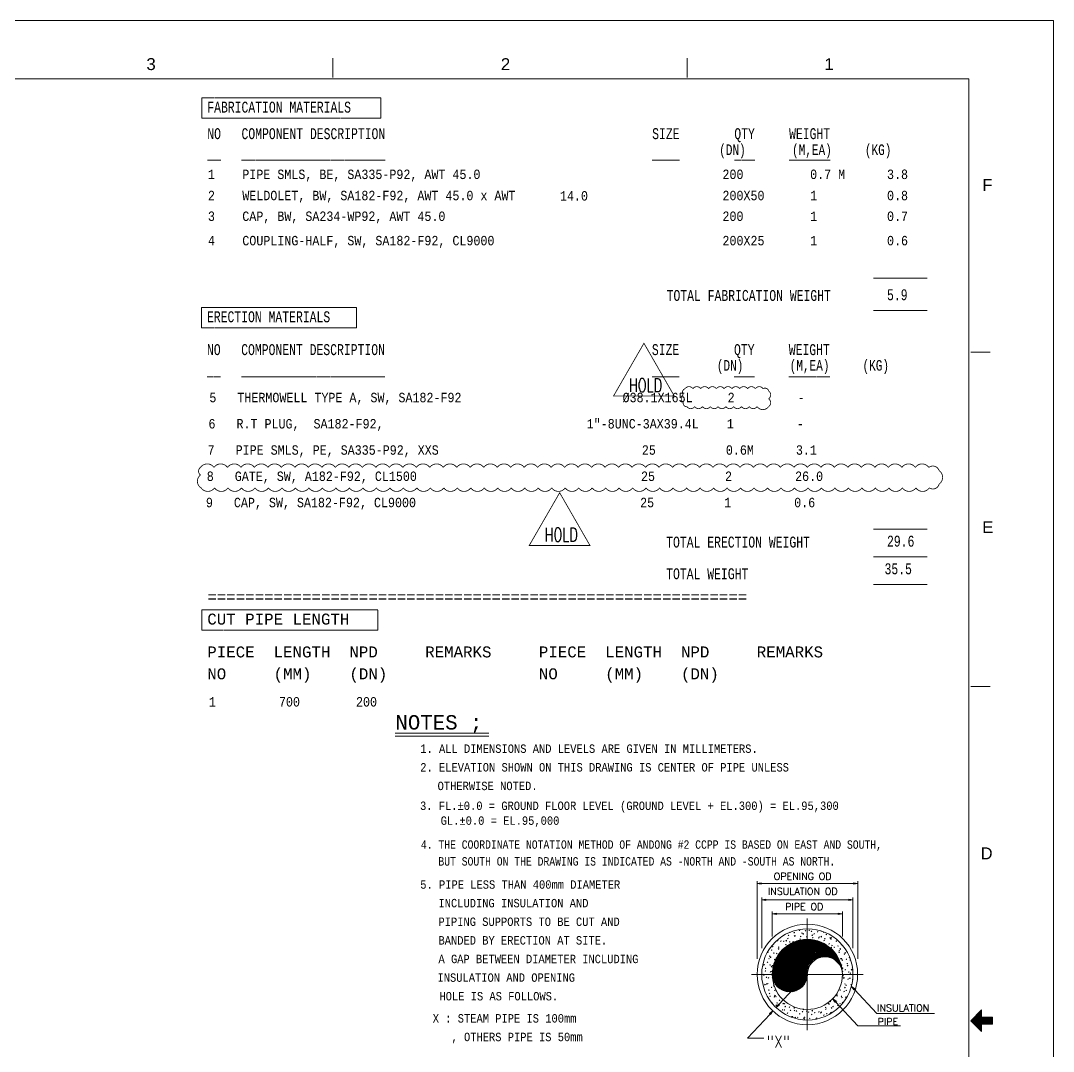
# Model space of a CAD drawing. Header units: inches. Extents: x 1009 to 1850, y 0 to 594.
# Drawn here: x 1544.2 to 1850.4, y 288.3 to 594 of the extents above; entities that cross this region are included whole.
import ezdxf
from ezdxf.enums import TextEntityAlignment as Align

# ---------------------------------------------------------------- set-up
doc = ezdxf.new("R2010")
doc.units = ezdxf.units.IN
doc.header["$MEASUREMENT"] = 0
doc.linetypes.add('Solid', pattern=[1, 1, 0])
for name, color, linetype in [('1', 7, 'Continuous'), ('13', 7, 'Continuous'), ('2', 2, 'Continuous'), ('3', 3, 'Continuous'), ('4', 4, 'Continuous'), ('BG 0 -1', 7, 'Continuous'), ('FRAME', 7, 'Continuous'), ('MAT-LIST', 7, 'Continuous'), ('Rev.4', 6, 'Continuous')]:
    doc.layers.add(name, color=color, linetype=linetype)
doc.layers.add('borderText', color=2, linetype='Solid', lineweight=13)
doc.styles.add('Arial', font='arial.ttf')
doc.styles.add('fixedText', font='MONOTXT8.shx', dxfattribs={"width": 0.85})
doc.styles.add('MONOTXT', font='MONOTXT.shx', dxfattribs={"width": 0.8})
doc.styles.add('ROMANS', font='romans.shx', dxfattribs={"width": 0.8})

msp = doc.modelspace()

# ---------------------------------------------------------------- hatches: boundary and pattern name
at = {"layer": '13', "linetype": 'Continuous', "lineweight": 0}
for points in [[(1763.8, 338.31), (1763.8, 337.89), (1762.55, 338.11)], [(1791.14, 338.31), (1791.14, 337.89), (1792.39, 338.11)], [(1765.19, 333.46), (1765.19, 333.04), (1763.94, 333.24)], [(1789.74, 333.46), (1789.74, 333.04), (1790.99, 333.24)], [(1768.32, 329.32), (1768.32, 328.89), (1767.07, 329.11)], [(1786.61, 329.32), (1786.61, 328.89), (1787.86, 329.11)]]:
    msp.add_hatch(color=4, dxfattribs=at).paths.add_polyline_path(points)
at = {"layer": '4', "linetype": 'Continuous', "lineweight": 0}
for points in [[(1791.26, 306.56), (1790.57, 307.62), (1791.57, 306.84)], [(1785.66, 302.91), (1784.97, 303.97), (1785.97, 303.19)], [(1766.24, 299.53), (1767.24, 300.31), (1766.54, 299.26)], [(1769.19, 302.09), (1768.19, 301.32), (1768.89, 302.38)]]:
    msp.add_hatch(color=4, dxfattribs=at).paths.add_polyline_path(points)

# ---------------------------------------------------------------- linework, layer by layer
at = {"color": 4, "linetype": 'Continuous', "lineweight": 0}
for p, q in [((1777.46, 327.7), (1777.46, 311.16)), ((1771.59, 321.82), (1771.76, 321.88)), ((1771.59, 321.82), (1771.71, 321.73)), ((1771.71, 321.73), (1771.76, 321.88)), ((1771.8, 322.67), (1771.91, 322.81)), ((1771.8, 322.67), (1771.95, 322.66)), ((1771.95, 322.66), (1771.91, 322.81)), ((1772.2, 323.62), (1772.31, 323.54)), ((1772.31, 323.54), (1772.36, 323.69)), ((1773.45, 323.52), (1773.64, 323.72)), ((1773.45, 323.52), (1773.66, 323.48)), ((1773.59, 322.51), (1773.71, 322.66)), ((1773.59, 322.51), (1773.74, 322.49)), ((1773.66, 323.48), (1773.64, 323.72)), ((1773.69, 322.62), (1773.86, 322.69)), ((1773.69, 322.62), (1773.81, 322.54)), ((1773.74, 322.49), (1773.71, 322.66)), ((1773.81, 322.54), (1773.86, 322.69)), ((1775.04, 324.23), (1775.15, 324.38)), ((1775.04, 324.23), (1775.19, 324.22)), ((1775.19, 324.22), (1775.15, 324.38)), ((1775.17, 321.62), (1775.35, 321.68)), ((1775.17, 321.62), (1775.3, 321.53)), ((1775.3, 321.53), (1775.35, 321.68)), ((1775.37, 322.36), (1775.5, 322.49)), ((1775.37, 322.36), (1775.52, 322.34)), ((1775.52, 322.34), (1775.5, 322.49)), ((1775.79, 323.43), (1775.96, 323.49)), ((1775.79, 323.43), (1775.91, 323.34)), ((1775.91, 323.34), (1775.96, 323.49)), ((1776.11, 323.11), (1776.31, 323.31)), ((1776.11, 323.11), (1776.34, 323.07)), ((1776.34, 323.07), (1776.31, 323.31)), ((1776.82, 324.08), (1776.95, 324.22)), ((1776.82, 324.08), (1776.97, 324.07)), ((1776.97, 324.07), (1776.95, 324.22)), ((1777.17, 322.19), (1777.3, 322.34)), ((1777.17, 322.19), (1777.32, 322.18)), ((1777.27, 322.42), (1777.45, 322.49)), ((1777.27, 322.42), (1777.4, 322.34)), ((1777.32, 322.18), (1777.3, 322.34)), ((1777.4, 322.34), (1777.45, 322.49)), ((1777.89, 324.23), (1778.06, 324.31)), ((1777.89, 324.23), (1778.01, 324.16)), ((1778.01, 324.16), (1778.06, 324.31)), ((1778.62, 323.92), (1778.74, 324.07)), ((1778.62, 323.92), (1778.77, 323.91)), ((1778.77, 323.91), (1778.74, 324.07)), ((1778.79, 322.69), (1778.97, 322.89)), ((1778.79, 322.69), (1779, 322.66)), ((1778.96, 322.04), (1779.09, 322.18)), ((1778.96, 322.04), (1779.11, 322.03)), ((1779, 322.66), (1778.97, 322.89)), ((1779.11, 322.03), (1779.09, 322.18)), ((1779.37, 323.23), (1779.55, 323.29)), ((1779.37, 323.23), (1779.5, 323.14)), ((1779.5, 323.14), (1779.55, 323.29)), ((1780.41, 323.76), (1780.54, 323.91)), ((1780.41, 323.76), (1780.56, 323.74)), ((1780.56, 323.74), (1780.54, 323.91)), ((1780.76, 321.88), (1780.87, 322.03)), ((1780.76, 321.88), (1780.91, 321.87)), ((1780.87, 322.22), (1781.05, 322.29)), ((1780.87, 322.22), (1781, 322.14)), ((1780.91, 321.87), (1780.87, 322.03)), ((1781, 322.14), (1781.05, 322.29)), ((1781.45, 322.28), (1781.65, 322.48)), ((1781.45, 322.28), (1781.67, 322.24)), ((1781.47, 324.03), (1781.54, 324.06)), ((1781.47, 324.03), (1781.6, 323.96)), ((1781.6, 323.96), (1781.62, 324.03)), ((1781.67, 322.24), (1781.65, 322.48)), ((1782.21, 323.61), (1782.32, 323.74)), ((1782.21, 323.61), (1782.35, 323.59)), ((1782.35, 323.59), (1782.32, 323.74)), ((1782.55, 321.73), (1782.67, 321.87)), ((1782.55, 321.73), (1782.7, 321.71)), ((1782.7, 321.71), (1782.67, 321.87)), ((1782.97, 323.03), (1783.15, 323.09)), ((1782.97, 323.03), (1783.1, 322.94)), ((1783.1, 322.94), (1783.15, 323.09)), ((1784.11, 321.87), (1784.31, 322.07)), ((1784.11, 321.87), (1784.34, 321.83)), ((1784.34, 321.83), (1784.31, 322.07)), ((1784.35, 321.57), (1784.46, 321.71)), ((1784.46, 322.02), (1784.64, 322.09)), ((1784.46, 322.02), (1784.59, 321.94)), ((1784.5, 321.56), (1784.46, 321.71)), ((1784.59, 321.94), (1784.64, 322.09)), ((1767.07, 311.23), (1777.39, 321.56)), ((1767.09, 311.69), (1776.94, 321.54)), ((1767.11, 319.38), (1767.22, 319.52)), ((1767.11, 319.38), (1767.26, 319.37)), ((1767.12, 312.17), (1776.46, 321.51)), ((1767.19, 312.67), (1775.96, 321.44)), ((1767.26, 319.37), (1767.22, 319.52)), ((1767.27, 313.21), (1775.42, 321.36)), ((1767.4, 320.19), (1767.51, 320.12)), ((1767.41, 313.78), (1774.85, 321.22)), ((1767.42, 320.22), (1767.56, 320.27)), ((1767.45, 311.16), (1777.46, 321.18)), ((1767.51, 320.12), (1767.56, 320.27)), ((1767.6, 314.41), (1774.22, 321.03)), ((1767.85, 315.11), (1773.52, 320.78)), ((1767.89, 311.16), (1777.46, 320.74)), ((1768.24, 315.93), (1772.7, 320.39)), ((1768.32, 311.16), (1777.46, 320.31)), ((1768.55, 321.09), (1768.67, 321.24)), ((1768.55, 321.09), (1768.7, 321.08)), ((1768.7, 321.08), (1768.67, 321.24)), ((1768.77, 311.16), (1777.46, 319.86)), ((1768.77, 318.64), (1768.96, 318.86)), ((1768.77, 318.64), (1769, 318.62)), ((1768.87, 319.19), (1769.05, 319.27)), ((1768.87, 319.19), (1769, 319.12)), ((1768.89, 317.03), (1771.6, 319.74)), ((1768.9, 319.22), (1769.02, 319.37)), ((1768.9, 319.22), (1769.05, 319.21)), ((1769, 318.62), (1768.96, 318.86)), ((1769, 319.12), (1769.05, 319.27)), ((1769.05, 319.21), (1769.02, 319.37)), ((1769.21, 311.16), (1777.46, 319.42)), ((1769.49, 321.01), (1769.66, 321.08)), ((1769.49, 321.01), (1769.61, 320.93)), ((1769.61, 320.93), (1769.66, 321.08)), ((1769.65, 311.16), (1777.46, 318.97)), ((1770.1, 311.16), (1777.46, 318.53)), ((1770.35, 320.94), (1770.46, 321.08)), ((1770.35, 320.94), (1770.5, 320.93)), ((1770.5, 320.93), (1770.46, 321.08)), ((1770.7, 319.06), (1770.81, 319.21)), ((1770.7, 319.06), (1770.71, 319.06)), ((1770.82, 319.16), (1770.81, 319.21)), ((1770.97, 320.01), (1771.15, 320.07)), ((1770.97, 320.01), (1771.1, 319.92)), ((1771.1, 319.92), (1771.15, 320.07)), ((1771.11, 321.08), (1771.3, 321.28)), ((1771.11, 321.08), (1771.32, 321.04)), ((1771.32, 321.04), (1771.3, 321.28)), ((1772.14, 320.78), (1772.26, 320.93)), ((1772.14, 320.78), (1772.29, 320.77)), ((1772.29, 320.77), (1772.26, 320.93)), ((1773.07, 320.81), (1773.25, 320.88)), ((1773.07, 320.81), (1773.2, 320.73)), ((1773.2, 320.73), (1773.25, 320.88)), ((1777.46, 321.18), (1777.82, 321.54)), ((1777.46, 320.74), (1778.25, 321.52)), ((1777.46, 320.31), (1778.65, 321.48)), ((1777.46, 319.86), (1779.04, 321.43)), ((1777.46, 319.42), (1779.41, 321.37)), ((1777.46, 318.97), (1779.79, 321.29)), ((1777.46, 318.53), (1780.14, 321.21)), ((1777.46, 318.09), (1780.49, 321.11)), ((1777.46, 317.64), (1780.81, 320.99)), ((1777.46, 317.21), (1781.14, 320.88)), ((1777.46, 316.77), (1781.46, 320.76)), ((1777.46, 316.32), (1781.76, 320.62)), ((1777.46, 315.88), (1782.06, 320.48)), ((1777.46, 315.44), (1782.36, 320.33)), ((1777.46, 314.99), (1782.64, 320.17)), ((1777.46, 314.56), (1782.92, 320.01)), ((1777.46, 314.12), (1783.19, 319.83)), ((1777.46, 313.67), (1783.45, 319.66)), ((1778.87, 321.46), (1778.95, 321.48)), ((1778.94, 321.44), (1778.95, 321.48)), ((1779.59, 315.36), (1783.71, 319.47)), ((1780.61, 315.94), (1783.96, 319.28)), ((1781.3, 316.18), (1784.2, 319.08)), ((1781.86, 316.29), (1784.44, 318.87)), ((1782.35, 316.34), (1784.66, 318.66)), ((1782.36, 321.22), (1782.54, 321.28)), ((1782.36, 321.22), (1782.49, 321.13)), ((1782.49, 321.13), (1782.54, 321.28)), ((1783, 319.96), (1783.02, 319.99)), ((1783.02, 319.94), (1783.02, 319.99)), ((1783.86, 320.21), (1784.04, 320.28)), ((1783.86, 320.21), (1783.97, 320.13)), ((1783.97, 320.13), (1784.04, 320.28)), ((1784.35, 321.57), (1784.5, 321.56)), ((1784.45, 319.02), (1784.65, 319.22)), ((1784.45, 319.02), (1784.67, 318.98)), ((1784.67, 318.98), (1784.65, 319.22)), ((1784.69, 319.69), (1784.81, 319.83)), ((1784.69, 319.69), (1784.84, 319.67)), ((1784.84, 319.67), (1784.81, 319.83)), ((1785.35, 319.21), (1785.52, 319.27)), ((1785.35, 319.21), (1785.47, 319.12)), ((1785.47, 319.12), (1785.52, 319.27)), ((1785.96, 321.02), (1786.14, 321.08)), ((1785.96, 321.02), (1786.09, 320.93)), ((1786.09, 320.93), (1786.14, 321.08)), ((1786.14, 321.41), (1786.2, 321.49)), ((1786.14, 321.41), (1786.29, 321.39)), ((1786.29, 321.39), (1786.29, 321.42)), ((1786.49, 319.53), (1786.61, 319.67)), ((1786.49, 319.53), (1786.64, 319.52)), ((1786.64, 319.52), (1786.61, 319.67)), ((1787.11, 318.61), (1787.31, 318.81)), ((1787.11, 318.61), (1787.34, 318.57)), ((1787.34, 318.57), (1787.31, 318.81)), ((1787.45, 320.01), (1787.62, 320.08)), ((1787.45, 320.01), (1787.57, 319.93)), ((1787.57, 319.93), (1787.62, 320.08)), ((1765.66, 317.66), (1765.79, 317.79)), ((1765.66, 317.66), (1765.81, 317.64)), ((1765.81, 317.64), (1765.79, 317.79)), ((1766.01, 315.77), (1766.12, 315.92)), ((1766.01, 315.77), (1766.16, 315.76)), ((1766.16, 315.76), (1766.12, 315.92)), ((1766.16, 316.58), (1766.34, 316.64)), ((1766.16, 316.58), (1766.29, 316.49)), ((1766.29, 316.49), (1766.34, 316.64)), ((1766.44, 316.22), (1766.62, 316.42)), ((1766.44, 316.22), (1766.66, 316.18)), ((1766.66, 316.18), (1766.62, 316.42)), ((1766.77, 318.39), (1766.95, 318.46)), ((1766.77, 318.39), (1766.9, 318.31)), ((1766.9, 318.31), (1766.95, 318.46)), ((1767.45, 317.49), (1767.57, 317.64)), ((1767.45, 317.49), (1767.6, 317.48)), ((1767.6, 317.48), (1767.57, 317.64)), ((1767.66, 315.57), (1767.84, 315.64)), ((1767.66, 315.57), (1767.79, 315.49)), ((1767.79, 315.49), (1767.84, 315.64)), ((1767.8, 315.62), (1767.92, 315.76)), ((1767.8, 315.62), (1767.95, 315.61)), ((1767.95, 315.61), (1767.92, 315.76)), ((1768.01, 308.19), (1777.46, 317.64)), ((1768.27, 317.38), (1768.45, 317.46)), ((1768.27, 317.38), (1768.39, 317.31)), ((1768.39, 317.31), (1768.45, 317.46)), ((1770.54, 311.16), (1777.46, 318.09)), ((1771.42, 311.16), (1777.46, 317.21)), ((1771.86, 311.16), (1777.46, 316.77)), ((1772.31, 311.16), (1777.46, 316.32)), ((1772.75, 311.16), (1777.46, 315.88)), ((1782.8, 316.36), (1784.89, 318.44)), ((1783.21, 316.33), (1785.1, 318.21)), ((1783.6, 316.27), (1785.31, 317.98)), ((1783.96, 316.19), (1785.51, 317.74)), ((1784.3, 316.09), (1785.71, 317.49)), ((1784.62, 315.97), (1785.9, 317.24)), ((1784.94, 315.83), (1786.07, 316.98)), ((1785.22, 315.68), (1786.25, 316.71)), ((1785.5, 315.52), (1786.42, 316.43)), ((1785.76, 315.33), (1786.57, 316.16)), ((1786, 315.14), (1786.74, 315.87)), ((1786.24, 314.93), (1786.87, 315.57)), ((1786.84, 318.19), (1787.01, 318.27)), ((1786.84, 318.19), (1786.96, 318.12)), ((1786.84, 317.66), (1786.95, 317.79)), ((1786.84, 317.66), (1786.99, 317.63)), ((1786.99, 317.63), (1786.95, 317.79)), ((1786.96, 318.12), (1787.01, 318.27)), ((1787.17, 315.77), (1787.3, 315.92)), ((1787.17, 315.77), (1787.32, 315.76)), ((1787.32, 315.76), (1787.3, 315.92)), ((1787.45, 315.76), (1787.64, 315.96)), ((1787.45, 315.76), (1787.67, 315.72)), ((1787.67, 315.72), (1787.64, 315.96)), ((1788.34, 317.19), (1788.51, 317.26)), ((1788.34, 317.19), (1788.46, 317.11)), ((1788.46, 317.11), (1788.51, 317.26)), ((1788.62, 317.49), (1788.75, 317.63)), ((1788.62, 317.49), (1788.77, 317.48)), ((1788.77, 317.48), (1788.75, 317.63)), ((1788.97, 315.62), (1789.1, 315.76)), ((1788.97, 315.62), (1789.12, 315.59)), ((1789.12, 315.59), (1789.1, 315.76)), ((1789.82, 316.18), (1790, 316.26)), ((1789.82, 316.18), (1789.95, 316.11)), ((1789.95, 316.11), (1790, 316.24)), ((1790.11, 315.34), (1790.27, 315.51)), ((1764.2, 313.77), (1764.32, 313.74)), ((1764.22, 313.91), (1764.29, 313.98)), ((1764.32, 313.74), (1764.29, 313.98)), ((1764.56, 314.04), (1764.69, 314.19)), ((1764.56, 314.04), (1764.71, 314.03)), ((1764.71, 314.03), (1764.69, 314.19)), ((1764.95, 312.96), (1765.12, 313.02)), ((1764.95, 312.96), (1765.07, 312.87)), ((1765.07, 312.87), (1765.12, 313.02)), ((1765.56, 314.77), (1765.74, 314.83)), ((1765.56, 314.77), (1765.69, 314.68)), ((1765.69, 314.68), (1765.74, 314.83)), ((1766.36, 313.89), (1766.47, 314.03)), ((1766.36, 313.89), (1766.5, 313.88)), ((1766.5, 313.88), (1766.47, 314.03)), ((1766.76, 313.37), (1766.96, 313.57)), ((1766.76, 313.37), (1766.99, 313.33)), ((1766.99, 313.33), (1766.96, 313.57)), ((1767.05, 313.76), (1767.22, 313.83)), ((1767.05, 313.76), (1767.17, 313.68)), ((1767.17, 313.68), (1767.22, 313.83)), ((1773.19, 311.16), (1777.46, 315.44)), ((1773.64, 311.16), (1777.46, 314.99)), ((1774.07, 311.16), (1777.46, 314.56)), ((1774.51, 311.16), (1777.46, 314.12)), ((1774.96, 311.16), (1777.46, 313.67)), ((1775.4, 311.16), (1777.46, 313.23)), ((1775.84, 311.16), (1777.46, 312.79)), ((1777.46, 313.23), (1778.47, 314.23)), ((1777.46, 312.79), (1777.89, 313.21)), ((1777.46, 312.34), (1777.65, 312.53)), ((1786.46, 314.71), (1787.01, 315.27)), ((1786.66, 314.47), (1787.14, 314.96)), ((1786.86, 314.22), (1787.26, 314.63)), ((1787.04, 313.96), (1787.37, 314.29)), ((1787.2, 313.68), (1787.47, 313.96)), ((1787.35, 313.39), (1787.56, 313.61)), ((1787.49, 313.08), (1787.65, 313.24)), ((1787.52, 313.89), (1787.65, 314.03)), ((1787.52, 313.89), (1787.67, 313.88)), ((1787.6, 312.76), (1787.71, 312.87)), ((1787.67, 313.88), (1787.65, 314.03)), ((1787.7, 312.42), (1787.77, 312.48)), ((1787.72, 315.38), (1787.9, 315.44)), ((1787.72, 315.38), (1787.85, 315.29)), ((1787.77, 312.91), (1787.97, 313.11)), ((1787.77, 312.91), (1788, 312.87)), ((1787.85, 315.29), (1787.9, 315.44)), ((1788, 312.87), (1787.97, 313.11)), ((1788.61, 312.56), (1788.79, 312.63)), ((1788.61, 312.56), (1788.74, 312.47)), ((1788.74, 312.47), (1788.79, 312.63)), ((1789.21, 314.37), (1789.39, 314.44)), ((1789.21, 314.37), (1789.34, 314.29)), ((1789.32, 313.73), (1789.44, 313.88)), ((1789.32, 313.73), (1789.47, 313.72)), ((1789.34, 314.29), (1789.39, 314.44)), ((1789.47, 313.72), (1789.44, 313.88)), ((1790.11, 315.34), (1790.34, 315.31)), ((1790.34, 315.31), (1790.34, 315.32)), ((1790.45, 312.49), (1790.64, 312.69)), ((1790.45, 312.49), (1790.67, 312.46)), ((1790.67, 312.46), (1790.64, 312.69)), ((1790.71, 313.37), (1790.8, 313.41)), ((1790.71, 313.37), (1790.82, 313.28)), ((1762.55, 311.16), (1777.46, 311.16)), ((1764.34, 311.14), (1764.4, 311.17)), ((1764.34, 311.14), (1764.46, 311.06)), ((1764.4, 311.17), (1764.51, 311.21)), ((1764.42, 310.93), (1764.62, 311.13)), ((1764.42, 310.93), (1764.65, 310.89)), ((1764.46, 311.06), (1764.51, 311.21)), ((1764.65, 310.89), (1764.62, 311.13)), ((1764.91, 312.17), (1765.02, 312.31)), ((1764.91, 312.17), (1765.06, 312.16)), ((1765.06, 312.16), (1765.02, 312.31)), ((1765.26, 310.28), (1765.37, 310.43)), ((1765.26, 310.28), (1765.41, 310.27)), ((1765.41, 310.27), (1765.37, 310.43)), ((1765.84, 310.13), (1766.01, 310.21)), ((1765.84, 310.13), (1765.96, 310.06)), ((1765.96, 310.06), (1766.01, 310.21)), ((1766.45, 311.94), (1766.62, 312.02)), ((1766.45, 311.94), (1766.56, 311.87)), ((1766.56, 311.87), (1766.62, 312.02)), ((1766.7, 312.01), (1766.82, 312.16)), ((1766.7, 312.01), (1766.85, 311.99)), ((1766.85, 311.99), (1766.82, 312.16)), ((1767.05, 310.13), (1767.12, 310.22)), ((1767.05, 310.13), (1767.12, 310.12)), ((1767.09, 310.81), (1767.45, 311.16)), ((1767.14, 310.41), (1767.89, 311.16)), ((1767.2, 310.03), (1768.32, 311.16)), ((1767.29, 309.68), (1768.77, 311.16)), ((1767.4, 309.36), (1769.21, 311.16)), ((1767.52, 309.04), (1769.65, 311.16)), ((1767.67, 308.74), (1770.1, 311.16)), ((1767.84, 308.46), (1770.54, 311.16)), ((1768.2, 307.94), (1771.42, 311.16)), ((1768.4, 307.69), (1771.86, 311.16)), ((1768.61, 307.47), (1772.31, 311.16)), ((1768.85, 307.26), (1772.75, 311.16)), ((1769.09, 307.06), (1773.19, 311.16)), ((1769.34, 306.87), (1773.64, 311.16)), ((1769.61, 306.69), (1774.07, 311.16)), ((1769.9, 306.54), (1774.51, 311.16)), ((1770.2, 306.41), (1774.96, 311.16)), ((1770.51, 306.27), (1775.4, 311.16)), ((1770.85, 306.17), (1775.84, 311.16)), ((1771.2, 306.08), (1776.29, 311.16)), ((1771.57, 306.02), (1776.72, 311.16)), ((1771.97, 305.98), (1777.16, 311.16)), ((1772.41, 305.97), (1777.46, 311.02)), ((1772.89, 306.01), (1777.42, 310.54)), ((1773.42, 306.09), (1777.34, 310.01)), ((1774.06, 306.28), (1777.15, 309.38)), ((1776.29, 311.16), (1777.46, 312.34)), ((1776.72, 311.16), (1777.46, 311.91)), ((1777.16, 311.16), (1777.46, 311.46)), ((1777.46, 311.91), (1777.52, 311.97)), ((1777.46, 311.46), (1777.47, 311.47)), ((1787.77, 312.06), (1787.81, 312.09)), ((1787.84, 311.67), (1787.85, 311.68)), ((1787.86, 311.17), (1792.39, 311.17)), ((1787.87, 312.01), (1788, 312.16)), ((1787.87, 312.01), (1788.02, 311.99)), ((1788.02, 311.99), (1788, 312.16)), ((1788, 310.74), (1788.17, 310.82)), ((1788, 310.74), (1788.12, 310.66)), ((1788.11, 310.06), (1788.31, 310.26)), ((1788.11, 310.06), (1788.34, 310.02)), ((1788.12, 310.66), (1788.17, 310.82)), ((1788.22, 310.13), (1788.34, 310.27)), ((1788.22, 310.13), (1788.37, 310.12)), ((1788.34, 310.02), (1788.31, 310.26)), ((1788.37, 310.12), (1788.34, 310.27)), ((1789.49, 309.74), (1789.66, 309.81)), ((1789.49, 309.74), (1789.61, 309.66)), ((1789.61, 309.66), (1789.66, 309.81)), ((1789.66, 311.86), (1789.79, 311.99)), ((1789.66, 311.86), (1789.81, 311.84)), ((1789.81, 311.84), (1789.79, 311.99)), ((1790.01, 309.97), (1790.14, 310.12)), ((1790.01, 309.97), (1790.16, 309.96)), ((1790.1, 311.56), (1790.27, 311.62)), ((1790.1, 311.56), (1790.22, 311.47)), ((1790.16, 309.96), (1790.14, 310.12)), ((1790.22, 311.47), (1790.27, 311.62)), ((1790.77, 309.64), (1790.92, 309.79)), ((1790.77, 309.64), (1790.9, 309.62)), ((1764.75, 306.56), (1764.8, 306.58)), ((1764.76, 308.08), (1764.96, 308.28)), ((1764.76, 308.08), (1764.99, 308.04)), ((1764.77, 306.51), (1764.8, 306.58)), ((1764.99, 308.04), (1764.96, 308.28)), ((1765.22, 308.32), (1765.4, 308.39)), ((1765.22, 308.32), (1765.35, 308.23)), ((1765.35, 308.23), (1765.4, 308.39)), ((1765.6, 308.41), (1765.72, 308.56)), ((1765.6, 308.41), (1765.75, 308.39)), ((1765.75, 308.39), (1765.72, 308.56)), ((1765.95, 306.53), (1766.07, 306.67)), ((1765.95, 306.53), (1766.1, 306.52)), ((1766.1, 306.52), (1766.07, 306.67)), ((1766.72, 307.32), (1766.9, 307.38)), ((1766.72, 307.32), (1766.85, 307.23)), ((1766.85, 307.23), (1766.9, 307.38)), ((1767.4, 308.24), (1767.46, 308.33)), ((1767.4, 308.24), (1767.5, 308.24)), ((1767.42, 307.67), (1767.61, 307.86)), ((1767.42, 307.67), (1767.65, 307.63)), ((1767.65, 307.63), (1767.62, 307.82)), ((1767.75, 306.37), (1767.86, 306.52)), ((1767.75, 306.37), (1767.89, 306.36)), ((1767.89, 306.36), (1767.86, 306.52)), ((1768.21, 306.31), (1768.26, 306.33)), ((1768.21, 306.31), (1768.31, 306.23)), ((1774.89, 306.68), (1776.76, 308.54)), ((1787.12, 306.52), (1787.24, 306.67)), ((1787.12, 306.52), (1787.27, 306.51)), ((1787.27, 306.51), (1787.24, 306.67)), ((1788.44, 307.21), (1788.64, 307.41)), ((1788.44, 307.21), (1788.66, 307.17)), ((1788.56, 308.24), (1788.69, 308.39)), ((1788.56, 308.24), (1788.71, 308.23)), ((1788.66, 307.17), (1788.64, 307.41)), ((1788.71, 308.23), (1788.69, 308.39)), ((1788.89, 307.93), (1789.06, 307.99)), ((1788.89, 307.93), (1789.01, 307.84)), ((1788.91, 306.37), (1789.04, 306.51)), ((1788.91, 306.37), (1789.06, 306.36)), ((1789.01, 307.84), (1789.06, 307.99)), ((1789.06, 306.36), (1789.04, 306.51)), ((1790.36, 308.09), (1790.49, 308.23)), ((1790.36, 308.09), (1790.51, 308.08)), ((1790.51, 308.08), (1790.49, 308.23)), ((1765.24, 305.38), (1765.29, 305.43)), ((1765.31, 305.23), (1765.29, 305.43)), ((1766.11, 305.51), (1766.29, 305.57)), ((1766.11, 305.51), (1766.24, 305.42)), ((1766.24, 305.42), (1766.29, 305.57)), ((1766.3, 304.64), (1766.41, 304.79)), ((1766.3, 304.64), (1766.45, 304.63)), ((1766.45, 304.63), (1766.41, 304.79)), ((1767.6, 304.49), (1767.77, 304.57)), ((1767.6, 304.49), (1767.72, 304.41)), ((1767.72, 304.41), (1767.77, 304.57)), ((1767.76, 304.82), (1767.95, 305.02)), ((1767.76, 304.82), (1767.99, 304.78)), ((1767.99, 304.78), (1767.95, 305.02)), ((1768.09, 304.49), (1768.21, 304.63)), ((1768.09, 304.49), (1768.24, 304.48)), ((1768.24, 304.48), (1768.21, 304.63)), ((1769.1, 303.49), (1769.27, 303.56)), ((1769.1, 303.49), (1769.22, 303.41)), ((1769.22, 303.41), (1769.27, 303.56)), ((1784.22, 303.08), (1784.35, 303.22)), ((1784.37, 303.07), (1784.35, 303.22)), ((1785.56, 303.49), (1785.74, 303.56)), ((1785.56, 303.49), (1785.69, 303.41)), ((1785.69, 304.81), (1785.82, 304.79)), ((1785.69, 303.41), (1785.74, 303.56)), ((1785.76, 304.89), (1785.8, 304.94)), ((1785.82, 304.79), (1785.8, 304.94)), ((1786.11, 304.77), (1786.3, 304.97)), ((1786.11, 304.77), (1786.32, 304.73)), ((1786.17, 305.31), (1786.35, 305.37)), ((1786.17, 305.31), (1786.3, 305.22)), ((1786.3, 305.22), (1786.35, 305.37)), ((1786.32, 304.73), (1786.3, 304.97)), ((1787.46, 304.64), (1787.59, 304.78)), ((1787.46, 304.64), (1787.61, 304.63)), ((1787.61, 304.63), (1787.59, 304.78)), ((1787.66, 304.31), (1787.84, 304.37)), ((1787.66, 304.31), (1787.79, 304.22)), ((1787.79, 304.22), (1787.84, 304.37)), ((1788.27, 306.12), (1788.45, 306.18)), ((1788.27, 306.12), (1788.4, 306.03)), ((1788.4, 306.03), (1788.45, 306.18)), ((1788.77, 304.36), (1788.97, 304.56)), ((1788.77, 304.36), (1789, 304.32)), ((1789, 304.32), (1788.97, 304.56)), ((1766.77, 302.88), (1766.76, 302.91)), ((1767, 302.68), (1767.17, 302.74)), ((1767, 302.68), (1767.12, 302.59)), ((1767.12, 302.59), (1767.17, 302.74)), ((1768.09, 301.97), (1768.29, 302.17)), ((1768.09, 301.97), (1768.31, 301.93)), ((1768.31, 301.93), (1768.29, 302.17)), ((1768.44, 302.61), (1768.56, 302.76)), ((1768.44, 302.61), (1768.59, 302.59)), ((1768.49, 301.68), (1768.66, 301.74)), ((1768.49, 301.68), (1768.61, 301.59)), ((1768.59, 302.59), (1768.56, 302.76)), ((1768.61, 301.59), (1768.66, 301.74)), ((1768.81, 300.77), (1768.9, 300.87)), ((1768.87, 300.72), (1768.94, 300.72)), ((1768.94, 300.72), (1768.9, 300.87)), ((1769.97, 300.67), (1770.15, 300.73)), ((1769.97, 300.67), (1770.1, 300.58)), ((1770.1, 300.58), (1770.15, 300.73)), ((1770.22, 302.46), (1770.35, 302.59)), ((1770.22, 302.46), (1770.37, 302.44)), ((1770.37, 302.44), (1770.35, 302.59)), ((1770.57, 300.57), (1770.7, 300.72)), ((1770.57, 300.57), (1770.72, 300.56)), ((1770.59, 302.48), (1770.76, 302.54)), ((1770.59, 302.48), (1770.71, 302.39)), ((1770.72, 300.56), (1770.7, 300.72)), ((1770.71, 302.39), (1770.76, 302.54)), ((1770.76, 301.56), (1770.95, 301.76)), ((1770.76, 301.56), (1770.99, 301.52)), ((1770.99, 301.52), (1770.95, 301.76)), ((1772.02, 302.29), (1772.04, 302.31)), ((1772.02, 302.29), (1772.05, 302.29)), ((1772.07, 301.48), (1772.25, 301.54)), ((1772.07, 301.48), (1772.2, 301.39)), ((1772.2, 301.39), (1772.25, 301.54)), ((1772.37, 300.42), (1772.49, 300.56)), ((1772.37, 300.42), (1772.52, 300.41)), ((1772.52, 300.41), (1772.49, 300.56)), ((1773.42, 301.14), (1773.62, 301.34)), ((1773.42, 301.14), (1773.65, 301.11)), ((1773.57, 300.47), (1773.75, 300.53)), ((1773.57, 300.47), (1773.7, 300.38)), ((1773.65, 301.11), (1773.62, 301.34)), ((1773.7, 300.38), (1773.75, 300.53)), ((1774.16, 300.26), (1774.29, 300.41)), ((1774.16, 300.26), (1774.31, 300.24)), ((1774.31, 300.24), (1774.29, 300.41)), ((1775.96, 300.11), (1776.07, 300.24)), ((1776.11, 300.08), (1776.07, 300.24)), ((1776.1, 300.73), (1776.21, 300.84)), ((1776.1, 300.73), (1776.32, 300.69)), ((1776.32, 300.69), (1776.3, 300.83)), ((1777.16, 300.27), (1777.34, 300.33)), ((1777.16, 300.27), (1777.29, 300.18)), ((1777.29, 300.18), (1777.34, 300.33)), ((1778.76, 300.31), (1778.96, 300.52)), ((1778.76, 300.31), (1778.99, 300.28)), ((1778.99, 300.28), (1778.96, 300.52)), ((1782.79, 301.36), (1782.9, 301.49)), ((1782.79, 301.36), (1782.94, 301.34)), ((1782.86, 300.88), (1783.04, 300.94)), ((1782.86, 300.88), (1782.99, 300.79)), ((1782.94, 301.34), (1782.9, 301.49)), ((1782.99, 300.79), (1783.04, 300.94)), ((1783.47, 302.68), (1783.59, 302.61)), ((1783.5, 302.69), (1783.64, 302.76)), ((1783.59, 302.61), (1783.64, 302.76)), ((1783.77, 302.33), (1783.96, 302.53)), ((1783.77, 302.33), (1783.99, 302.29)), ((1783.99, 302.29), (1783.96, 302.53)), ((1784.22, 303.08), (1784.37, 303.07)), ((1784.57, 301.19), (1784.7, 301.34)), ((1784.57, 301.19), (1784.72, 301.18)), ((1784.72, 301.18), (1784.7, 301.34)), ((1784.96, 301.68), (1785.14, 301.74)), ((1784.96, 301.68), (1785.09, 301.59)), ((1785.09, 301.59), (1785.14, 301.74)), ((1786.02, 302.92), (1786.14, 303.07)), ((1786.02, 302.92), (1786.17, 302.91)), ((1786.17, 302.91), (1786.14, 303.07)), ((1786.37, 301.04), (1786.49, 301.18)), ((1786.37, 301.04), (1786.44, 301.03)), ((1786.44, 301.92), (1786.64, 302.12)), ((1786.44, 301.92), (1786.66, 301.88)), ((1786.5, 301.09), (1786.49, 301.18)), ((1786.66, 301.88), (1786.64, 302.12)), ((1787.06, 302.49), (1787.24, 302.56)), ((1787.06, 302.49), (1787.19, 302.41)), ((1787.19, 302.41), (1787.24, 302.56)), ((1787.81, 302.77), (1787.94, 302.91)), ((1787.81, 302.77), (1787.96, 302.76)), ((1787.96, 302.76), (1787.94, 302.91)), ((1771.47, 299.67), (1771.65, 299.73)), ((1771.47, 299.67), (1771.6, 299.58)), ((1771.6, 299.58), (1771.65, 299.73)), ((1772.71, 298.53), (1772.84, 298.68)), ((1772.71, 298.53), (1772.86, 298.52)), ((1772.86, 298.52), (1772.84, 298.68)), ((1772.96, 298.66), (1773.14, 298.72)), ((1772.96, 298.66), (1773.09, 298.57)), ((1773.09, 298.57), (1773.14, 298.72)), ((1773.76, 298.29), (1773.95, 298.49)), ((1773.76, 298.29), (1773.99, 298.26)), ((1773.99, 298.26), (1773.95, 298.49)), ((1774.51, 298.38), (1774.64, 298.52)), ((1774.51, 298.38), (1774.66, 298.37)), ((1774.66, 298.37), (1774.64, 298.52)), ((1775.06, 299.47), (1775.24, 299.53)), ((1775.06, 299.47), (1775.19, 299.38)), ((1775.19, 299.38), (1775.24, 299.53)), ((1775.96, 300.11), (1776.11, 300.08)), ((1776.3, 298.22), (1776.42, 298.37)), ((1776.3, 298.22), (1776.45, 298.21)), ((1776.45, 298.21), (1776.42, 298.37)), ((1776.42, 297.88), (1776.62, 298.08)), ((1776.42, 297.88), (1776.65, 297.84)), ((1776.56, 298.46), (1776.74, 298.52)), ((1776.56, 298.46), (1776.69, 298.37)), ((1776.65, 297.84), (1776.62, 298.08)), ((1776.69, 298.37), (1776.74, 298.52)), ((1777.75, 299.94), (1777.87, 300.08)), ((1777.75, 299.94), (1777.9, 299.93)), ((1777.9, 299.93), (1777.87, 300.08)), ((1778.1, 298.07), (1778.21, 298.21)), ((1778.1, 298.07), (1778.25, 298.06)), ((1778.25, 298.06), (1778.21, 298.21)), ((1778.66, 299.26), (1778.84, 299.33)), ((1778.66, 299.26), (1778.79, 299.18)), ((1778.79, 299.18), (1778.84, 299.33)), ((1779.54, 299.78), (1779.66, 299.93)), ((1779.54, 299.78), (1779.69, 299.77)), ((1779.69, 299.77), (1779.66, 299.93)), ((1779.89, 297.91), (1780.01, 298.04)), ((1779.89, 297.91), (1780.04, 297.89)), ((1780.04, 297.89), (1780.01, 298.04)), ((1780.15, 298.26), (1780.32, 298.32)), ((1780.15, 298.26), (1780.27, 298.17)), ((1780.27, 298.17), (1780.32, 298.32)), ((1780.76, 300.07), (1780.94, 300.13)), ((1780.76, 300.07), (1780.89, 299.98)), ((1780.89, 299.98), (1780.94, 300.13)), ((1781.34, 299.63), (1781.46, 299.77)), ((1781.34, 299.63), (1781.49, 299.62)), ((1781.44, 299.89), (1781.62, 300.11)), ((1781.44, 299.89), (1781.65, 299.87)), ((1781.49, 299.62), (1781.46, 299.77)), ((1781.65, 299.87), (1781.62, 300.11)), ((1782.25, 299.06), (1782.42, 299.13)), ((1782.25, 299.06), (1782.37, 298.98)), ((1782.37, 298.98), (1782.42, 299.13)), ((1783.12, 299.47), (1783.25, 299.62)), ((1783.12, 299.47), (1783.27, 299.46)), ((1783.27, 299.46), (1783.25, 299.62)), ((1784.1, 299.48), (1784.3, 299.69)), ((1784.1, 299.48), (1784.25, 299.46)), ((1784.31, 299.51), (1784.3, 299.69)), ((1784.35, 299.87), (1784.52, 299.93)), ((1784.35, 299.87), (1784.47, 299.78)), ((1784.47, 299.78), (1784.52, 299.93))]:
    msp.add_line(p, q, dxfattribs=at)
for centre, start, end in [((1782.66, 311.16), 0, 180), ((1772.27, 311.16), 180, 0)]:
    msp.add_arc(centre, 5.2, start, end, dxfattribs=at)
at = {"layer": '1', "color": 4, "linetype": 'Continuous', "lineweight": 0}
for p, q in [((1655.26, 382.69), (1683.05, 382.69)), ((1655.26, 381.8), (1683.05, 381.8)), ((1777.46, 326.29), (1777.46, 294.62)), ((1794, 311.16), (1760.93, 311.16))]:
    msp.add_line(p, q, dxfattribs=at)
at = {"layer": '13', "color": 4, "linetype": 'Continuous', "lineweight": 0}
for p, q in [((1762.55, 315.78), (1762.55, 338.86)), ((1763.8, 338.11), (1791.14, 338.11)), ((1792.39, 315.78), (1792.39, 338.86)), ((1763.94, 318.96), (1763.94, 333.99)), ((1790.99, 318.96), (1790.99, 333.99)), ((1765.19, 333.24), (1789.74, 333.24)), ((1767.07, 322.44), (1767.07, 329.86)), ((1768.32, 329.11), (1786.61, 329.11)), ((1787.86, 322.44), (1787.86, 329.86))]:
    msp.add_line(p, q, dxfattribs=at)
at = {"layer": '13', "color": 4, "linetype": 'Continuous', "lineweight": 0, "flags": 128}
for points in [[(1763.8, 338.31), (1763.8, 337.89), (1762.55, 338.11)], [(1791.14, 338.31), (1791.14, 337.89), (1792.39, 338.11)], [(1765.19, 333.46), (1765.19, 333.04), (1763.94, 333.24)], [(1789.74, 333.46), (1789.74, 333.04), (1790.99, 333.24)], [(1768.32, 329.32), (1768.32, 328.89), (1767.07, 329.11)], [(1786.61, 329.32), (1786.61, 328.89), (1787.86, 329.11)]]:
    msp.add_lwpolyline(points, close=True, dxfattribs=at)
at = {"layer": '3', "color": 4, "linetype": 'Continuous', "lineweight": 0}
for radius in [14.91, 13.53, 10.39]:
    msp.add_circle((1777.47, 311.16), radius, dxfattribs=at)
at = {"layer": '4', "color": 4, "linetype": 'Continuous', "lineweight": 0}
for p, q in [((1769.04, 302.24), (1774.81, 308.49)), ((1791.42, 306.69), (1798.05, 299.54)), ((1785.82, 303.04), (1792.45, 295.88)), ((1815.17, 299.54), (1798.05, 299.54)), ((1805.07, 295.88), (1792.45, 295.88))]:
    msp.add_line(p, q, dxfattribs=at)
at = {"layer": '4', "color": 4, "linetype": 'Continuous', "lineweight": 0, "flags": 128}
for points in [[(1791.26, 306.56), (1790.57, 307.62), (1791.57, 306.84)], [(1785.66, 302.91), (1784.97, 303.97), (1785.97, 303.19)], [(1766.24, 299.53), (1767.24, 300.31), (1766.54, 299.26)], [(1769.19, 302.09), (1768.19, 301.32), (1768.89, 302.38)]]:
    msp.add_lwpolyline(points, close=True, dxfattribs=at)
msp.add_lwpolyline([(1766.39, 299.39), (1759.76, 292.23), (1764.6, 292.23)], dxfattribs=at)
at = {"layer": 'BG 0 -1', "color": 7, "linetype": 'Continuous', "lineweight": 9}
for p, q in [((1009.42, 594), (1850.42, 594)), ((1850.42, 594), (1850.42, 0)), ((1636.75, 577.17), (1636.75, 582.83)), ((1741.87, 577.17), (1741.87, 582.83)), ((1825.35, 576.75), (1034.53, 576.75)), ((1825.35, 18.11), (1825.35, 576.75)), ((1825.98, 495.71), (1831.64, 495.71)), ((1825.98, 396.57), (1831.64, 396.57)), ((1829.15, 300.61), (1825.96, 297.43)), ((1829.15, 299.76), (1828.72, 300.18)), ((1829.15, 299.89), (1828.78, 300.25)), ((1829.15, 300.01), (1828.85, 300.31)), ((1829.15, 300.14), (1828.91, 300.37)), ((1829.15, 300.26), (1828.97, 300.43)), ((1829.15, 300.39), (1829.03, 300.5)), ((1829.15, 300.51), (1829.1, 300.56)), ((1829.15, 298.49), (1829.15, 300.61)), ((1825.96, 297.43), (1829.15, 294.24)), ((1829.15, 294.26), (1825.97, 297.43)), ((1829.15, 294.38), (1826.03, 297.5)), ((1829.15, 294.51), (1826.09, 297.56)), ((1829.15, 294.63), (1826.16, 297.62)), ((1829.15, 294.76), (1826.22, 297.68)), ((1829.15, 294.88), (1826.28, 297.75)), ((1829.15, 295.01), (1826.35, 297.81)), ((1829.15, 295.13), (1826.41, 297.87)), ((1829.15, 295.26), (1826.47, 297.93)), ((1829.15, 295.38), (1826.53, 298)), ((1829.15, 295.51), (1826.6, 298.06)), ((1829.15, 295.63), (1826.66, 298.12)), ((1829.15, 295.76), (1826.72, 298.18)), ((1829.15, 295.88), (1826.78, 298.25)), ((1829.15, 296.01), (1826.85, 298.31)), ((1829.15, 296.13), (1826.91, 298.37)), ((1829.15, 296.26), (1826.97, 298.43)), ((1829.16, 296.37), (1827.03, 298.5)), ((1829.29, 296.37), (1827.1, 298.56)), ((1829.41, 296.37), (1827.16, 298.62)), ((1829.54, 296.37), (1827.22, 298.68)), ((1829.66, 296.37), (1827.28, 298.75)), ((1829.79, 296.37), (1827.35, 298.81)), ((1829.91, 296.37), (1827.41, 298.87)), ((1830.04, 296.37), (1827.47, 298.93)), ((1830.16, 296.37), (1827.53, 299)), ((1830.29, 296.37), (1827.6, 299.06)), ((1830.41, 296.37), (1827.66, 299.12)), ((1830.54, 296.37), (1827.72, 299.18)), ((1830.66, 296.37), (1827.78, 299.25)), ((1830.79, 296.37), (1827.85, 299.31)), ((1830.91, 296.37), (1827.91, 299.37)), ((1831.04, 296.37), (1827.97, 299.43)), ((1831.16, 296.37), (1828.03, 299.5)), ((1829.15, 298.51), (1828.1, 299.56)), ((1829.15, 298.63), (1828.16, 299.62)), ((1829.15, 298.76), (1828.22, 299.68)), ((1829.15, 298.88), (1828.28, 299.75)), ((1829.15, 299.01), (1828.35, 299.81)), ((1829.15, 299.13), (1828.41, 299.87)), ((1829.15, 299.26), (1828.47, 299.93)), ((1829.15, 299.38), (1828.53, 300)), ((1829.15, 299.51), (1828.6, 300.06)), ((1829.15, 299.63), (1828.66, 300.12)), ((1829.15, 298.49), (1832.33, 298.49)), ((1831.29, 296.37), (1829.17, 298.49)), ((1831.41, 296.37), (1829.29, 298.49)), ((1831.54, 296.37), (1829.42, 298.49)), ((1831.66, 296.37), (1829.54, 298.49)), ((1831.79, 296.37), (1829.67, 298.49)), ((1831.91, 296.37), (1829.79, 298.49)), ((1832.04, 296.37), (1829.92, 298.49)), ((1832.16, 296.37), (1830.04, 298.49)), ((1832.29, 296.37), (1830.17, 298.49)), ((1832.33, 296.45), (1830.29, 298.49)), ((1832.33, 296.58), (1830.42, 298.49)), ((1832.33, 296.7), (1830.54, 298.49)), ((1832.33, 296.83), (1830.67, 298.49)), ((1832.33, 296.95), (1830.79, 298.49)), ((1832.33, 297.08), (1830.92, 298.49)), ((1832.33, 297.2), (1831.04, 298.49)), ((1832.33, 297.33), (1831.17, 298.49)), ((1832.33, 297.45), (1831.29, 298.49)), ((1832.33, 297.58), (1831.42, 298.49)), ((1832.33, 297.7), (1831.54, 298.49)), ((1832.33, 297.83), (1831.67, 298.49)), ((1832.33, 297.95), (1831.79, 298.49)), ((1832.33, 298.08), (1831.92, 298.49)), ((1832.33, 298.2), (1832.04, 298.49)), ((1832.33, 298.33), (1832.17, 298.49)), ((1832.33, 298.45), (1832.29, 298.49)), ((1832.33, 298.49), (1832.33, 296.37)), ((1829.15, 294.24), (1829.15, 296.37)), ((1829.15, 296.37), (1832.33, 296.37))]:
    msp.add_line(p, q, dxfattribs=at)
at = {"layer": 'borderText'}
for p, q in [((1797.05, 517.68), (1813.04, 517.68)), ((1797.05, 508.09), (1813.04, 508.09)), ((1797.05, 443.21), (1813.04, 443.21)), ((1797.05, 435.02), (1813.04, 435.02)), ((1797.05, 426.83), (1813.04, 426.83))]:
    msp.add_line(p, q, dxfattribs=at)
at = {"layer": 'borderText', "flags": 128}
for points in [[(1597.88, 565.11), (1597.88, 571.1), (1650.93, 571.1), (1650.93, 565.11)], [(1597.79, 502.94), (1597.79, 508.93), (1643.8, 508.93), (1643.8, 502.94)], [(1597.88, 413.28), (1597.88, 419.28), (1650.07, 419.28), (1650.07, 413.28)]]:
    msp.add_lwpolyline(points, close=True, dxfattribs=at)
at = {"layer": 'Rev.4', "color": 1, "const_width": 0.238}
for points in [[(1729, 498.33), (1719.99, 482.7), (1737.99, 482.7)], [(1704.01, 454), (1694.99, 438.37), (1712.99, 438.37)]]:
    msp.add_lwpolyline(points, close=True, dxfattribs=at)
for points in [[(1765.98, 479.55, 0.520567), (1765.98, 481.86, 0.520567), (1765.98, 484.18, 0.520567), (1764.35, 484.86, 0.520567), (1762.04, 484.86, 0.520567), (1759.73, 484.86, 0.520567), (1757.41, 484.86, 0.520567), (1755.1, 484.86, 0.520567), (1752.78, 484.86, 0.520567), (1750.47, 484.86, 0.520567), (1748.16, 484.86, 0.520567), (1745.84, 484.86, 0.520567), (1743.53, 484.86, 0.520567), (1741.21, 484.86, 0.520567), (1740.66, 483.1, 0.520567), (1740.66, 480.79, 0.520567), (1741.73, 479.55, 0.520567), (1744.05, 479.55, 0.520567), (1746.36, 479.55, 0.520567), (1748.68, 479.55, 0.520567), (1750.99, 479.55, 0.520567), (1753.3, 479.55, 0.520567), (1755.62, 479.55, 0.520567), (1757.93, 479.55, 0.520567), (1760.25, 479.55, 0.520567), (1762.56, 479.55, 0.520567)], [(1597.49, 461.51, -0.520567), (1601.49, 461.51, -0.520567), (1605.49, 461.51, -0.520567), (1609.49, 461.51, -0.520567), (1613.49, 461.51, -0.520567), (1617.49, 461.51, -0.520567), (1621.49, 461.51, -0.520567), (1625.49, 461.51, -0.520567), (1629.49, 461.51, -0.520567), (1633.49, 461.51, -0.520567), (1637.49, 461.51, -0.520567), (1641.49, 461.51, -0.520567), (1645.49, 461.51, -0.520567), (1649.49, 461.51, -0.520567), (1653.49, 461.51, -0.520567), (1657.49, 461.51, -0.520567), (1661.49, 461.51, -0.520567), (1665.49, 461.51, -0.520567), (1669.49, 461.51, -0.520567), (1673.49, 461.51, -0.520567), (1677.49, 461.51, -0.520567), (1681.49, 461.51, -0.520567), (1685.49, 461.51, -0.520567), (1689.49, 461.51, -0.520567), (1693.49, 461.51, -0.520567), (1697.49, 461.51, -0.520567), (1701.49, 461.51, -0.520567), (1705.49, 461.51, -0.520567), (1709.49, 461.51, -0.520567), (1713.49, 461.51, -0.520567), (1717.49, 461.51, -0.520567), (1721.49, 461.51, -0.520567), (1725.49, 461.51, -0.520567), (1729.49, 461.51, -0.520567), (1733.49, 461.51, -0.520567), (1737.49, 461.51, -0.520567), (1741.49, 461.51, -0.520567), (1745.49, 461.51, -0.520567), (1749.49, 461.51, -0.520567), (1753.49, 461.51, -0.520567), (1757.49, 461.51, -0.520567), (1761.49, 461.51, -0.520567), (1765.49, 461.51, -0.520567), (1769.49, 461.51, -0.520567), (1773.49, 461.51, -0.520567), (1777.49, 461.51, -0.520567), (1781.49, 461.51, -0.520567), (1785.49, 461.51, -0.520567), (1789.49, 461.51, -0.520567), (1793.49, 461.51, -0.520567), (1797.49, 461.51, -0.520567), (1801.49, 461.51, -0.520567), (1805.49, 461.51, -0.520567), (1809.49, 461.51, -0.520567), (1813.49, 461.51, -0.520567), (1816.54, 460.56, -0.520567), (1816.54, 456.56, -0.520567), (1813.65, 455.44, -0.520567), (1809.65, 455.44, -0.520567), (1805.65, 455.44, -0.520567), (1801.65, 455.44, -0.520567), (1797.65, 455.44, -0.520567), (1793.65, 455.44, -0.520567), (1789.65, 455.44, -0.520567), (1785.65, 455.44, -0.520567), (1781.65, 455.44, -0.520567), (1777.65, 455.44, -0.520567), (1773.65, 455.44, -0.520567), (1769.65, 455.44, -0.520567), (1765.65, 455.44, -0.520567), (1761.65, 455.44, -0.520567), (1757.65, 455.44, -0.520567), (1753.65, 455.44, -0.520567), (1749.65, 455.44, -0.520567), (1745.65, 455.44, -0.520567), (1741.65, 455.44, -0.520567), (1737.65, 455.44, -0.520567), (1733.65, 455.44, -0.520567), (1729.65, 455.44, -0.520567), (1725.65, 455.44, -0.520567), (1721.65, 455.44, -0.520567), (1717.65, 455.44, -0.520567), (1713.65, 455.44, -0.520567), (1709.65, 455.44, -0.520567), (1705.65, 455.44, -0.520567), (1701.65, 455.44, -0.520567), (1697.65, 455.44, -0.520567), (1693.65, 455.44, -0.520567), (1689.65, 455.44, -0.520567), (1685.65, 455.44, -0.520567), (1681.65, 455.44, -0.520567), (1677.65, 455.44, -0.520567), (1673.65, 455.44, -0.520567), (1669.65, 455.44, -0.520567), (1665.65, 455.44, -0.520567), (1661.65, 455.44, -0.520567), (1657.65, 455.44, -0.520567), (1653.65, 455.44, -0.520567), (1649.65, 455.44, -0.520567), (1645.65, 455.44, -0.520567), (1641.65, 455.44, -0.520567), (1637.65, 455.44, -0.520567), (1633.65, 455.44, -0.520567), (1629.65, 455.44, -0.520567), (1625.65, 455.44, -0.520567), (1621.65, 455.44, -0.520567), (1617.65, 455.44, -0.520567), (1613.65, 455.44, -0.520567), (1609.65, 455.44, -0.520567), (1605.65, 455.44, -0.520567), (1601.65, 455.44, -0.520567), (1597.65, 455.44, -0.520567), (1597.49, 459.27, -0.520567)]]:
    msp.add_lwpolyline(points, format="xyb", close=True, dxfattribs=at)

# ---------------------------------------------------------------- texts
at = {"layer": '1', "color": 4, "linetype": 'Continuous', "lineweight": 0, "style": 'MONOTXT'}
msp.add_text('NOTES ;', height=4.263, dxfattribs=at).set_placement((1668.21, 385.92), align=Align.MIDDLE_CENTER)
at = {"layer": '2', "color": 4, "linetype": 'Continuous', "lineweight": 0, "style": 'ROMANS'}
for s, height, p in [('OPENING OD', 2.062, (1767.5, 339.23)), ('INSULATION OD', 2.0625, (1765.76, 334.79)), ('PIPE OD', 2.062, (1770.89, 330.18)), ('INSULATION', 2.062, (1798.16, 300.13)), ('PIPE', 2.062, (1798.3, 296.16))]:
    msp.add_text(s, height=height, dxfattribs=at).set_placement(p)
at = {"layer": '2', "color": 4, "linetype": 'Continuous', "lineweight": 0, "style": 'ROMANS', "width": 0.900007}
msp.add_text('"X"', height=3.437, dxfattribs=at).set_placement((1765.46, 289.51))
at = {"layer": '3', "color": 2, "style": 'ROMANS', "width": 0.7}
for p in [(1730.41, 485.88), (1705.41, 441.56)]:
    msp.add_text('HOLD ', height=4, dxfattribs=at).set_placement(p, align=Align.MIDDLE_CENTER)
at = {"layer": 'BG 0 -1', "color": 7, "style": 'Arial', "width": 1.008516}
for s, p in [('3', (1582.83, 581.12)), ('2', (1687.95, 581.12)), ('1', (1783.91, 581.1))]:
    msp.add_text(s, height=3.54, dxfattribs=at).set_placement(p, align=Align.MIDDLE)
at = {"layer": 'BG 0 -1', "color": 7, "style": 'Arial'}
for s, width, p in [('F', 0.993934, (1829.36, 543.5)), ('E', 1.004063, (1829.33, 442.02)), ('D', 0.992063, (1828.86, 345.28))]:
    msp.add_text(s, height=3.54, dxfattribs=dict(at, width=width)).set_placement(p)
at = {"layer": 'borderText', "style": 'fixedText', "width": 0.7225}
for s, height, p in [('FABRICATION MATERIALS', 3.2463, (1599.5, 566.73)), ('NO   COMPONENT DESCRIPTION                                       SIZE        QTY     WEIGHT  ', 3.2463, (1599.5, 558.86)), (' (DN)       (M,EA)     (KG)  ', 3.1409, (1749.36, 554.15)), ('__   _____________________                                       ____        ___     ______  ', 3.2463, (1599.5, 553.05)), ('TOTAL FABRICATION WEIGHT', 3.2463, (1735.73, 510.88)), ('5.9', 3.246, (1801.09, 511.08)), ('ERECTION MATERIALS', 3.2463, (1599.41, 504.56)), ('NO   COMPONENT DESCRIPTION                                       SIZE        QTY     WEIGHT  ', 3.2463, (1599.41, 494.82)), (' (DN)       (M,EA)     (KG)  ', 3.1409, (1748.66, 490.21)), ('__   _____________________                                       ____        ___     ______  ', 3.2463, (1599.41, 488.79)), ('TOTAL ERECTION WEIGHT', 3.2463, (1735.6, 437.74)), ('29.6', 3.246, (1801.09, 438.01)), ('35.5', 3.246, (1800.36, 429.82)), ('TOTAL WEIGHT', 3.2463, (1735.6, 428.35))]:
    msp.add_text(s, height=height, dxfattribs=at).set_placement(p)
at = {"layer": 'borderText', "style": 'fixedText'}
for s, p in [('=========================================================', (1599.5, 421.47)), ('CUT PIPE LENGTH', (1599.5, 414.91)), ('PIECE  LENGTH  NPD     REMARKS     PIECE  LENGTH  NPD     REMARKS     ', (1599.5, 405.17)), ('NO     (MM)    (DN)                NO     (MM)    (DN)                  ', (1599.5, 398.68))]:
    msp.add_text(s, height=3.2463, dxfattribs=at).set_placement(p)
at = {"layer": 'FRAME', "color": 2, "style": 'MONOTXT', "width": 0.8566}
for s, p in [('1. ALL DIMENSIONS AND LEVELS ARE GIVEN IN MILLIMETERS.', (1662.66, 378.1)), ('2. ELEVATION SHOWN ON THIS DRAWING IS CENTER OF PIPE UNLESS', (1662.66, 372.58)), ('    OTHERWISE NOTED.', (1660.39, 367.06)), ('5. PIPE LESS THAN 400mm DIAMETER', (1662.66, 337.82)), ('  INCLUDING INSULATION AND', (1664.36, 332.3)), ('  PIPING SUPPORTS TO BE CUT AND ', (1664.36, 326.78)), ('  BANDED BY ERECTION AT SITE.', (1664.36, 321.26)), ('  A GAP BETWEEN DIAMETER INCLUDING', (1664.36, 315.74)), ('  INSULATION AND OPENING', (1664.08, 310.22)), ('  HOLE IS AS FOLLOWS.', (1664.65, 304.7)), ('  X : STEAM PIPE IS 100mm', (1662.66, 298.13)), ('     , OTHERS PIPE IS 50mm', (1662.66, 292.61))]:
    msp.add_text(s, height=2.5, dxfattribs=at).set_placement(p, align=Align.MIDDLE_LEFT)
for s, p in [('3. FL.±0.0 = GROUND FLOOR LEVEL (GROUND LEVEL + EL.300) = EL.95,300', (1662.6, 359.92)), (' GL.±0.0 = EL.95,000', (1666.86, 355.52))]:
    msp.add_text(s, height=2.5, dxfattribs=at).set_placement(p)
at = {"layer": 'FRAME', "color": 2, "char_height": 2.5, "width": 378.0263, "attachment_point": 1, "style": 'MONOTXT'}
for s, insert in [('4. THE COORDINATE NOTATION METHOD OF ANDONG #2 CCPP IS BASED ON EAST AND SOUTH, ', (1662.85, 350.92)), ('   BUT SOUTH ON THE DRAWING IS INDICATED AS -NORTH AND -SOUTH AS NORTH.', (1662.85, 345.93))]:
    msp.add_mtext(s, dxfattribs=dict(at, insert=insert))
at = {"layer": 'MAT-LIST', "color": 2, "style": 'MONOTXT', "width": 0.8571}
for s, p in [('1', (1599.69, 547.03)), ('PIPE SMLS, BE, SA335-P92, AWT 45.0', (1609.89, 547.03)), ('200', (1752.29, 547.03)), ('0.7 M', (1778.29, 547.03)), ('3.8', (1801.09, 547.03)), ('2', (1599.69, 540.74)), ('WELDOLET, BW, SA182-F92, AWT 45.0 x AWT', (1609.89, 540.74)), ('14.0', (1704.1, 540.64)), ('200X50', (1752.29, 540.74)), ('1', (1778.29, 540.74)), ('0.8', (1801.09, 540.74)), ('3', (1599.69, 534.6)), ('CAP, BW, SA234-WP92, AWT 45.0', (1609.89, 534.6)), ('200', (1752.29, 534.6)), ('1', (1778.29, 534.6)), ('0.7', (1801.09, 534.6)), ('4', (1599.69, 527.37)), ('COUPLING-HALF, SW, SA182-F92, CL9000', (1609.89, 527.37)), ('200X25', (1752.29, 527.37)), ('1', (1778.29, 527.37)), ('0.6', (1801.09, 527.37)), ('5   THERMOWELL TYPE A, SW, SA182-F92                       %%C38.1X165L     2         -', (1600.12, 480.84)), ('6   R.T PLUG,  SA182-F92,                             1"-8UNC-3AX39.4L    1         -', (1599.86, 473.06)), ('7   PIPE SMLS, PE, SA335-P92, XXS                             25          0.6M      3.1', (1599.6, 465.27)), ('8   GATE, SW, A182-F92, CL1500                                25          2         26.0', (1599.35, 457.49)), ('9   CAP, SW, SA182-F92, CL9000                                25          1         0.6', (1599.09, 449.7)), ('1         700        200', (1599.99, 390.6))]:
    msp.add_text(s, height=2.8, dxfattribs=at).set_placement(p)

doc.saveas('drawing.dxf')
